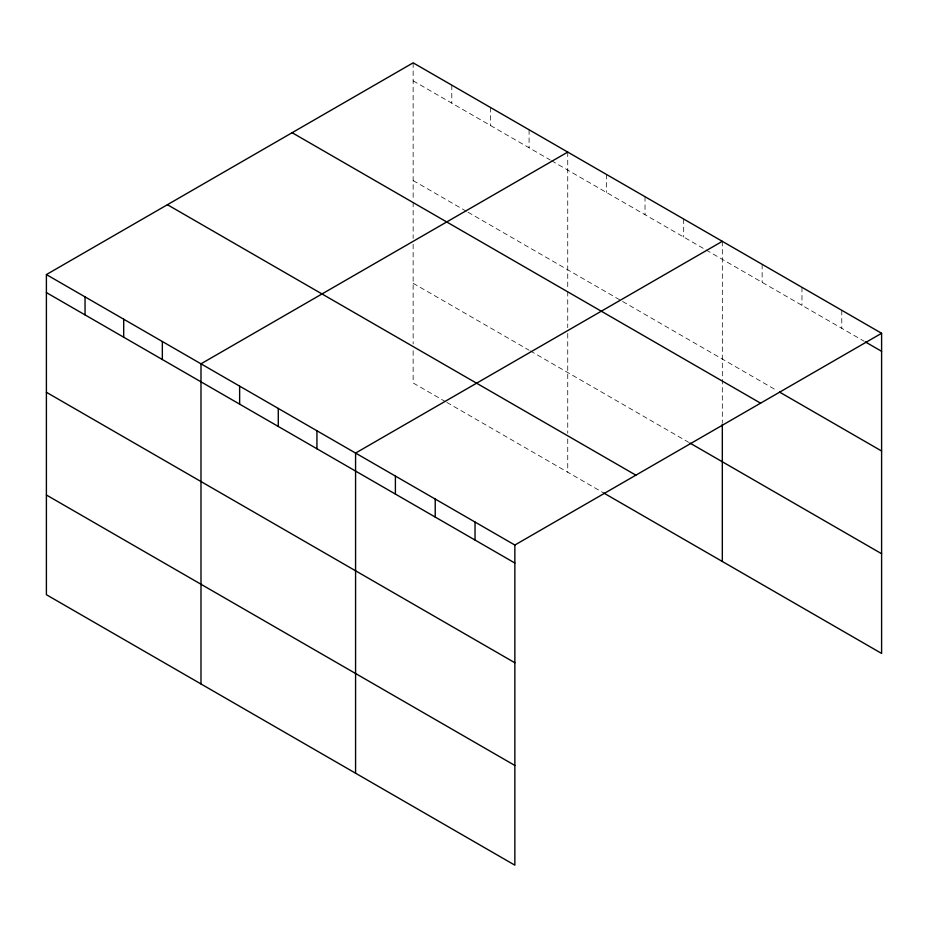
<?xml version="1.0" encoding="UTF-8"?>
<svg xmlns="http://www.w3.org/2000/svg" width="928" height="928" viewBox="0 0 928 928"><rect width="100%" height="100%" fill="white"/><g stroke="black" fill="none" stroke-linecap="round" stroke-linejoin="round"><path stroke-width="0.7" stroke-dasharray="4.64 3.48" d="M413.146 80.84L550.281 160.022M551.534 160.741L704.874 249.272M706.115 249.992L864.177 341.249M413.146 180.542L466.749 211.491M468.002 212.21L621.342 300.742M622.595 301.472L777.072 390.653M413.146 283.272L529.088 350.204M530.329 350.923L688.669 442.331M445.556 401.685L413.146 382.962L413.146 349.728M446.809 402.404L603.884 493.093M841.777 310.312L841.777 328.315M801.966 287.32L801.966 305.324M762.143 264.329L762.143 282.332M722.32 241.338L722.32 422.704M683.681 219.031L683.681 237.034M645.03 196.713L645.03 214.728M606.378 174.394L606.378 192.409M567.739 152.088L567.739 290.046M567.739 291.496L567.739 327.665M567.739 333.454L567.739 433.202M567.739 438.99L567.739 472.213M529.088 129.769L529.088 147.784M490.436 107.462L490.436 125.466M451.797 85.144L451.797 103.159M413.146 62.837L413.146 200.796M413.146 202.246L413.146 238.415M413.146 244.203L413.146 343.952"/><path stroke-width="1.39" d="M514.854 662.743L514.854 545.038L46.4 274.572L46.4 594.709L514.854 865.163L514.854 662.743L46.4 392.289M603.884 493.093L881.6 653.428L881.6 333.291L413.146 62.837L46.4 274.572M567.739 152.088L200.993 363.822L200.993 683.959M722.32 241.338L355.575 453.073L355.575 773.21M514.854 545.038L881.6 333.291M865.418 341.968L881.6 351.306M779.566 392.092L881.6 451.008M292.123 132.704L760.577 403.17M689.91 443.05L881.6 553.726M167.423 204.705L635.877 475.159M46.4 292.587L514.854 563.041M46.4 495.007L514.854 765.461M722.32 424.154L722.32 561.475M475.032 522.046L475.032 540.05M435.22 499.055L435.22 517.07M395.398 476.064L395.398 494.079M316.935 430.766L316.935 448.769M278.284 408.448L278.284 426.462M239.633 386.141L239.633 404.144M162.342 341.516L162.342 359.519M123.691 319.197L123.691 337.212M85.051 296.89L85.051 314.894"/></g></svg>
